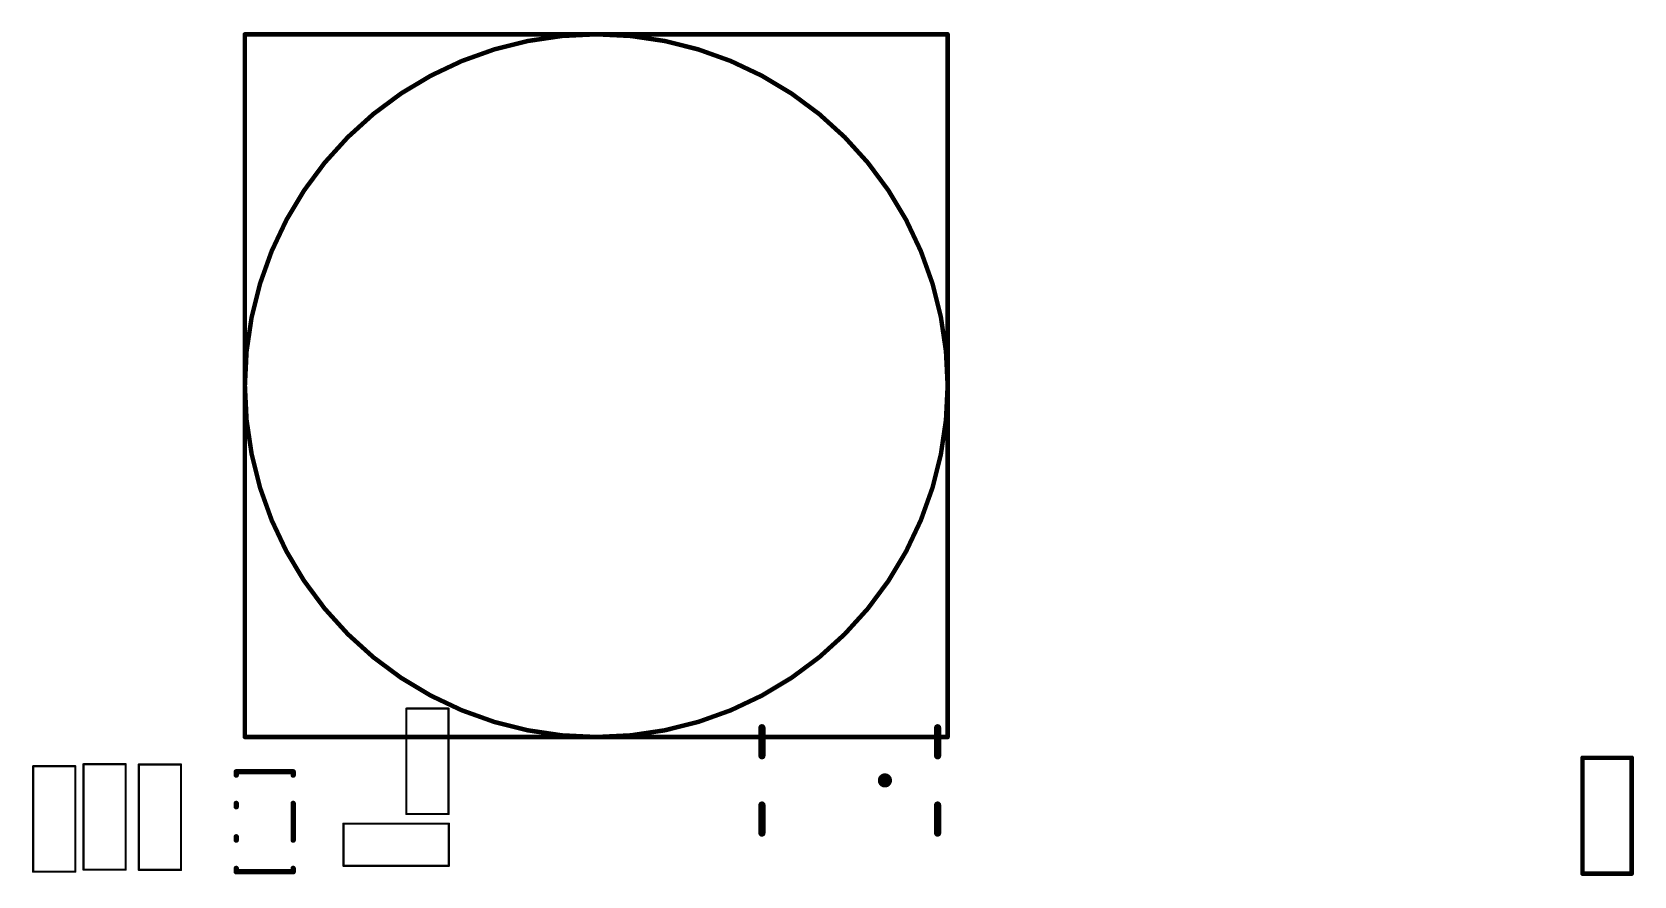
# Model space of a CAD drawing. Extents: x 0.4 to 45.9, y 0.2 to 24.2.
import ezdxf

# ---------------------------------------------------------------- set-up
doc = ezdxf.new("R2010")
doc.units = 0
doc.layers.add('22', color=251, linetype='CONTINUOUS')

msp = doc.modelspace()

# ---------------------------------------------------------------- linework, layer by layer
at = {"layer": '22'}
for points, const_width in [([(6.4115, 24.113), (6.4115, 4.113)], 0.127), ([(26.4115, 24.113), (6.4115, 24.113)], 0.127), ([(26.4115, 4.113), (26.4115, 24.113)], 0.127), ([(11.0072, 4.9222), (11.0072, 1.9222)], 0.0634), ([(12.2072, 4.9222), (11.0072, 4.9222)], 0.0634), ([(12.2072, 1.9222), (12.2072, 4.9222)], 0.0634), ([(6.4115, 4.113), (26.4115, 4.113)], 0.127), ([(21.1265, 4.3788), (21.1265, 3.5788)], 0.2032), ([(26.1265, 3.5788), (26.1265, 4.3788)], 0.2032), ([(0.3852, 3.2816), (0.3852, 0.2816)], 0.0634), ([(1.5852, 3.2816), (0.3852, 3.2816)], 0.0634), ([(1.5852, 0.2816), (1.5852, 3.2816)], 0.0634), ([(3.0182, 3.3391), (1.8182, 3.3391)], 0.0634), ([(1.8182, 3.3391), (1.8182, 0.3391)], 0.0634), ([(3.0182, 0.3391), (3.0182, 3.3391)], 0.0634), ([(4.5915, 3.3321), (3.3915, 3.3321)], 0.0634), ([(3.3915, 3.3321), (3.3915, 0.3321)], 0.0634), ([(4.5915, 0.3321), (4.5915, 3.3321)], 0.0634), ([(7.7861, 3.1245), (6.1653, 3.1245)], 0.1524), ([(6.1653, 3.1245), (6.1653, 3.0297)], 0.1524), ([(7.7861, 3.0297), (7.7861, 3.1245)], 0.1524), ([(45.8806, 3.5232), (44.4806, 3.5232)], 0.127), ([(44.4806, 3.5232), (44.4806, 0.2232)], 0.127), ([(45.8806, 0.2232), (45.8806, 3.5232)], 0.127), ([(6.1653, 2.2245), (6.1653, 2.1297)], 0.1524), ([(7.7861, 1.1797), (7.7861, 2.2245)], 0.1524), ([(21.1265, 2.1788), (21.1265, 1.3788)], 0.2032), ([(26.1265, 1.3788), (26.1265, 2.1788)], 0.2032), ([(11.0072, 1.9222), (12.2072, 1.9222)], 0.0634), ([(12.2163, 1.6472), (9.2163, 1.6472)], 0.0634), ([(9.2163, 1.6472), (9.2163, 0.4472)], 0.0634), ([(12.2163, 0.4472), (12.2163, 1.6472)], 0.0634), ([(6.1653, 1.2745), (6.1653, 1.1797)], 0.1524), ([(9.2163, 0.4472), (12.2163, 0.4472)], 0.0634), ([(0.3852, 0.2816), (1.5852, 0.2816)], 0.0634), ([(1.8182, 0.3391), (3.0182, 0.3391)], 0.0634), ([(3.3915, 0.3321), (4.5915, 0.3321)], 0.0634), ([(6.1653, 0.3745), (6.1653, 0.2797)], 0.1524), ([(6.1653, 0.2797), (7.7861, 0.2797)], 0.1524), ([(7.7861, 0.2797), (7.7861, 0.3745)], 0.1524), ([(44.4806, 0.2232), (45.8806, 0.2232)], 0.127)]:
    msp.add_lwpolyline(points, dxfattribs=dict(at, const_width=const_width))
for points, const_width in [([(16.4115, 4.113, 1), (16.4115, 24.113, 1), (16.4115, 4.113)], 0.127), ([(6.4115, 24.1447, 1), (6.4115, 24.0813)], 0.0635), ([(6.4432, 24.113, 1), (6.3798, 24.113)], 0.0635), ([(26.4432, 24.113, 1), (26.3798, 24.113)], 0.0635), ([(26.4115, 24.0813, 1), (26.4115, 24.1447)], 0.0635), ([(11.0072, 4.9381, 1), (11.0072, 4.9063)], 0.0317), ([(11.0231, 4.9222, 1), (10.9914, 4.9222)], 0.0317), ([(12.2231, 4.9222, 1), (12.1913, 4.9222)], 0.0317), ([(12.2072, 4.9063, 1), (12.2072, 4.9381)], 0.0317), ([(6.4115, 4.1448, 1), (6.4115, 4.0813)], 0.0635), ([(6.3798, 4.113, 1), (6.4432, 4.113)], 0.0635), ([(21.1773, 4.3788, 1), (21.0757, 4.3788)], 0.1016), ([(26.1773, 4.3788, 1), (26.0757, 4.3788)], 0.1016), ([(26.3798, 4.113, 1), (26.4432, 4.113)], 0.0635), ([(26.4115, 4.0813, 1), (26.4115, 4.1448)], 0.0635), ([(0.4011, 3.2816, 1), (0.3694, 3.2816)], 0.0317), ([(0.3852, 3.2974, 1), (0.3852, 3.2658)], 0.0317), ([(1.6011, 3.2816, 1), (1.5694, 3.2816)], 0.0317), ([(1.5852, 3.2658, 1), (1.5852, 3.2974)], 0.0317), ([(1.8182, 3.355, 1), (1.8182, 3.3233)], 0.0317), ([(1.834, 3.3391, 1), (1.8024, 3.3391)], 0.0317), ([(3.0341, 3.3391, 1), (3.0024, 3.3391)], 0.0317), ([(3.0182, 3.3233, 1), (3.0182, 3.355)], 0.0317), ([(3.3915, 3.3479, 1), (3.3915, 3.3163)], 0.0317), ([(3.4074, 3.3321, 1), (3.3757, 3.3321)], 0.0317), ([(4.6074, 3.3321, 1), (4.5756, 3.3321)], 0.0317), ([(4.5915, 3.3163, 1), (4.5915, 3.3479)], 0.0317), ([(6.1653, 3.1626, 1), (6.1653, 3.0864)], 0.0762), ([(6.2034, 3.1245, 1), (6.1272, 3.1245)], 0.0762), ([(7.8242, 3.1245, 1), (7.748, 3.1245)], 0.0762), ([(7.7861, 3.0864, 1), (7.7861, 3.1626)], 0.0762), ([(21.0757, 3.5788, 1), (21.1773, 3.5788)], 0.1016), ([(26.0757, 3.5788, 1), (26.1773, 3.5788)], 0.1016), ([(44.4806, 3.555, 1), (44.4806, 3.4914)], 0.0635), ([(44.5124, 3.5232, 1), (44.4489, 3.5232)], 0.0635), ([(45.9124, 3.5232, 1), (45.8488, 3.5232)], 0.0635), ([(45.8806, 3.4914, 1), (45.8806, 3.555)], 0.0635), ([(6.1272, 3.0297, 1), (6.2034, 3.0297)], 0.0762), ([(7.748, 3.0297, 1), (7.8242, 3.0297)], 0.0762), ([(24.6265, 2.7788, 1), (24.6265, 2.9788, 1), (24.6265, 2.7788)], 0.2032), ([(6.2034, 2.2245, 1), (6.1272, 2.2245)], 0.0762), ([(7.8242, 2.2245, 1), (7.748, 2.2245)], 0.0762), ([(21.1773, 2.1788, 1), (21.0757, 2.1788)], 0.1016), ([(26.1773, 2.1788, 1), (26.0757, 2.1788)], 0.1016), ([(6.1272, 2.1297, 1), (6.2034, 2.1297)], 0.0762), ([(11.0072, 1.9381, 1), (11.0072, 1.9064)], 0.0317), ([(10.9914, 1.9222, 1), (11.0231, 1.9222)], 0.0317), ([(12.1913, 1.9222, 1), (12.2231, 1.9222)], 0.0317), ([(12.2072, 1.9064, 1), (12.2072, 1.9381)], 0.0317), ([(9.2322, 1.6472, 1), (9.2005, 1.6472)], 0.0317), ([(9.2163, 1.663, 1), (9.2163, 1.6314)], 0.0317), ([(12.2322, 1.6472, 1), (12.2005, 1.6472)], 0.0317), ([(12.2163, 1.6314, 1), (12.2163, 1.663)], 0.0317), ([(21.0757, 1.3788, 1), (21.1773, 1.3788)], 0.1016), ([(26.0757, 1.3788, 1), (26.1773, 1.3788)], 0.1016), ([(6.2034, 1.2745, 1), (6.1272, 1.2745)], 0.0762), ([(6.1272, 1.1797, 1), (6.2034, 1.1797)], 0.0762), ([(7.748, 1.1797, 1), (7.8242, 1.1797)], 0.0762), ([(9.2163, 0.4631, 1), (9.2163, 0.4314)], 0.0317), ([(9.2005, 0.4472, 1), (9.2322, 0.4472)], 0.0317), ([(12.2005, 0.4472, 1), (12.2322, 0.4472)], 0.0317), ([(12.2163, 0.4314, 1), (12.2163, 0.4631)], 0.0317), ([(0.3852, 0.2974, 1), (0.3852, 0.2658)], 0.0317), ([(0.3694, 0.2816, 1), (0.4011, 0.2816)], 0.0317), ([(1.5694, 0.2816, 1), (1.6011, 0.2816)], 0.0317), ([(1.5852, 0.2658, 1), (1.5852, 0.2974)], 0.0317), ([(1.8182, 0.3549, 1), (1.8182, 0.3233)], 0.0317), ([(1.8024, 0.3391, 1), (1.834, 0.3391)], 0.0317), ([(3.0024, 0.3391, 1), (3.0341, 0.3391)], 0.0317), ([(3.0182, 0.3233, 1), (3.0182, 0.3549)], 0.0317), ([(3.3915, 0.3479, 1), (3.3915, 0.3163)], 0.0317), ([(3.3757, 0.3321, 1), (3.4074, 0.3321)], 0.0317), ([(4.5756, 0.3321, 1), (4.6074, 0.3321)], 0.0317), ([(4.5915, 0.3163, 1), (4.5915, 0.3479)], 0.0317), ([(6.2034, 0.3745, 1), (6.1272, 0.3745)], 0.0762), ([(6.1653, 0.3178, 1), (6.1653, 0.2416)], 0.0762), ([(6.1272, 0.2797, 1), (6.2034, 0.2797)], 0.0762), ([(7.8242, 0.3745, 1), (7.748, 0.3745)], 0.0762), ([(7.748, 0.2797, 1), (7.8242, 0.2797)], 0.0762), ([(7.7861, 0.2416, 1), (7.7861, 0.3178)], 0.0762), ([(44.4806, 0.255, 1), (44.4806, 0.1915)], 0.0635), ([(44.4489, 0.2232, 1), (44.5124, 0.2232)], 0.0635), ([(45.8488, 0.2232, 1), (45.9124, 0.2232)], 0.0635), ([(45.8806, 0.1915, 1), (45.8806, 0.255)], 0.0635)]:
    msp.add_lwpolyline(points, format="xyb", dxfattribs=dict(at, const_width=const_width))

doc.saveas('drawing.dxf')
